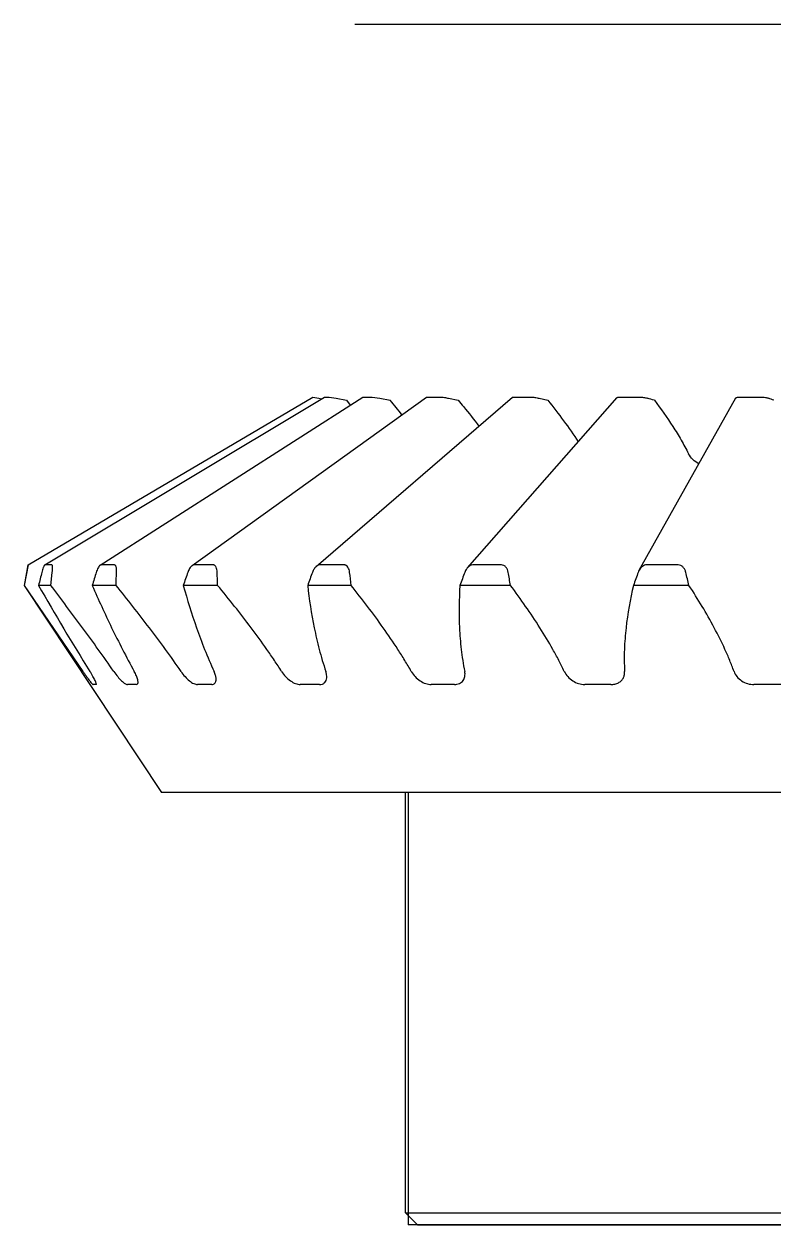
# Model space of a CAD drawing. Header units: inches. Extents: x -164 to 250, y -285 to 80.
# Drawn here: x -137.016 to -135.787, y -120.115 to -118.147 of the extents above; entities that cross this region are included whole.
import ezdxf

# ---------------------------------------------------------------- set-up
doc = ezdxf.new("R2010")
doc.units = ezdxf.units.IN
doc.header["$MEASUREMENT"] = 0
for name, color, linetype in [('LAY0001', 7, 'Continuous'), ('LAYER_CUT_FEAT', 7, 'Continuous'), ('LAYER_FEATURE', 7, 'Continuous'), ('trajectories', 3, 'Continuous')]:
    doc.layers.add(name, color=color, linetype=linetype)

msp = doc.modelspace()

# ---------------------------------------------------------------- linework, layer by layer
at = {"color": 7, "linetype": 'Continuous'}
for p, q in [((-137.00916, -119.03337), (-136.54274, -118.75848)), ((-136.98185, -119.03342), (-136.52391, -118.75849)), ((-136.89133, -119.03392), (-136.461, -118.75855)), ((-136.74079, -119.03464), (-136.35666, -118.75866)), ((-136.53715, -119.03592), (-136.21554, -118.75885)), ((-136.28932, -119.03815), (-136.0439, -118.7592)), ((-136.008, -119.04219), (-135.84943, -118.75981)), ((-136.48769, -118.76363), (-136.48154, -118.77169)), ((-137.00933, -119.03347), (-137.01614, -119.06706)), ((-137.01126, -119.04577), (-137.00909, -119.03348)), ((-137.00909, -119.03348), (-137.00933, -119.03347)), ((-136.98182, -119.03348), (-136.98211, -119.03357)), ((-136.97064, -119.03348), (-136.98182, -119.03348)), ((-136.89001, -119.03348), (-136.89133, -119.03392)), ((-136.86815, -119.03348), (-136.89001, -119.03348)), ((-136.70609, -119.03348), (-136.73769, -119.03348)), ((-136.49155, -119.03348), (-136.53151, -119.03348)), ((-136.23391, -119.03348), (-136.28047, -119.03348)), ((-135.94443, -119.03348), (-135.99556, -119.03348)), ((-137.01538, -119.06706), (-137.01126, -119.04577)), ((-136.97244, -119.06706), (-136.96983, -119.04577)), ((-137.01614, -119.06706), (-136.79086, -119.40683)), ((-137.01538, -119.06706), (-137.01614, -119.06706)), ((-136.91944, -119.20818), (-137.01538, -119.06706)), ((-136.97244, -119.06706), (-136.99232, -119.06706)), ((-136.86538, -119.06706), (-136.90427, -119.06706)), ((-136.69888, -119.06706), (-136.75507, -119.06706)), ((-136.48022, -119.06706), (-136.55126, -119.06706)), ((-136.21894, -119.06706), (-136.30173, -119.06706)), ((-135.92648, -119.06706), (-136.0174, -119.06706)), ((-136.89799, -119.22967), (-136.90289, -119.22967)), ((-136.89799, -119.22967), (-136.89776, -119.2296)), ((-136.83222, -119.22967), (-136.84671, -119.22967)), ((-136.83222, -119.22967), (-136.83049, -119.22911)), ((-136.70846, -119.22967), (-136.73191, -119.22967)), ((-136.53211, -119.22967), (-136.56349, -119.22967)), ((-136.31089, -119.22967), (-136.34883, -119.22967)), ((-136.05446, -119.22967), (-136.0973, -119.22967)), ((-135.77402, -119.22967), (-135.81989, -119.22967)), ((-134.21972, -119.40683), (-136.79086, -119.40683))]:
    msp.add_line(p, q, dxfattribs=at)
for centre, radius, start, end in [((-138.06043, -120.10279), 2.12076, 38.3306, 39.1573), ((-131.11132, -120.55851), 6.06717, 165.562015, 165.769528), ((-133.3556, -120.14338), 3.7083, 162.78332, 163.12737), ((-141.28515, -118.85034), 4.42508, 357.19275, 357.46871), ((-134.1036, -119.96788), 2.80032, 160.77446, 161.23514), ((-139.57528, -119.14685), 2.87751, 1.58892, 2.01305), ((-134.3563, -119.86018), 2.33386, 159.57658, 160.1333), ((-138.69855, -119.29617), 2.23014, 5.89656, 6.44672), ((-134.36842, -119.77685), 2.05949, 159.20757, 159.83981), ((-138.11659, -119.39783), 1.92626, 9.88771, 10.53116), ((-134.23755, -119.70228), 1.8898, 159.67192, 160.35876), ((-135.98604, -119.05449), 0.02517, 150.75513, 159.73052), ((-137.66867, -119.48121), 1.79074, 13.372, 14.0732), ((-133.78936, -117.25184), 3.68158, 209.54165, 212.09921)]:
    msp.add_arc(centre, radius, start, end, dxfattribs=at)
for points, knots in [([(-136.30444, -118.76363), (-136.30154, -118.76713), (-136.29002, -118.78116), (-136.27878, -118.79542), (-136.27055, -118.80625)], [0, 0, 0, 0, 0.2503588, 1, 1, 1, 1]), ([(-136.15799, -118.76363), (-136.14908, -118.7747), (-136.13177, -118.79702), (-136.11551, -118.82013), (-136.10783, -118.83187)], [0, 0, 0, 0, 0.5031485, 1, 1, 1, 1]), ([(-135.98301, -118.76363), (-135.97251, -118.77769), (-135.95743, -118.79911), (-135.93924, -118.82864), (-135.931, -118.84366), (-135.9272, -118.85126)], [0, 0, 0, 0, 0.5060631, 0.7549326, 1, 1, 1, 1]), ([(-135.91016, -118.86795), (-135.91383, -118.86609), (-135.92049, -118.86134), (-135.92543, -118.85478), (-135.9272, -118.85126)], [0, 0, 0, 0, 0.5109992, 1, 1, 1, 1]), ([(-136.98217, -119.03361), (-136.98238, -119.03376), (-136.98279, -119.03425), (-136.98334, -119.0352), (-136.98393, -119.03648), (-136.98478, -119.03863), (-136.98579, -119.04176), (-136.98652, -119.04438), (-136.98688, -119.04577)], [0, 0, 0, 0, 0.0588048, 0.1436237, 0.2515409, 0.378502, 0.6726256, 1, 1, 1, 1]), ([(-136.96983, -119.04577), (-136.96965, -119.04427), (-136.96943, -119.04208), (-136.96932, -119.03927), (-136.96932, -119.03745), (-136.96946, -119.03585), (-136.96966, -119.03456), (-136.97018, -119.03348), (-136.97064, -119.03348)], [0, 0, 0, 0, 0.3576231, 0.5198804, 0.6661957, 0.791291, 0.8900491, 1, 1, 1, 1]), ([(-136.89133, -119.03392), (-136.89204, -119.03438), (-136.89337, -119.03586), (-136.89499, -119.03862), (-136.89649, -119.04201), (-136.89734, -119.04448), (-136.89774, -119.04577)], [0, 0, 0, 0, 0.1859792, 0.4266244, 0.7030714, 1, 1, 1, 1]), ([(-136.86439, -119.04577), (-136.86432, -119.04427), (-136.86433, -119.04207), (-136.86462, -119.03926), (-136.86497, -119.03741), (-136.86549, -119.03583), (-136.86617, -119.03457), (-136.86705, -119.0337), (-136.8678, -119.03348), (-136.86815, -119.03348)], [0, 0, 0, 0, 0.3277172, 0.4777901, 0.6151154, 0.736271, 0.8389365, 0.9241191, 1, 1, 1, 1]), ([(-136.74079, -119.03464), (-136.74157, -119.0352), (-136.74305, -119.03666), (-136.74556, -119.04032), (-136.74696, -119.04353), (-136.74775, -119.04577)], [0, 0, 0, 0, 0.2177869, 0.4633409, 1, 1, 1, 1]), ([(-136.73769, -119.03348), (-136.73795, -119.03348), (-136.73906, -119.0336), (-136.74009, -119.03414), (-136.74079, -119.03464)], [0, 0, 0, 0, 0.2299336, 1, 1, 1, 1]), ([(-136.69955, -119.04577), (-136.6996, -119.04426), (-136.6999, -119.04138), (-136.70086, -119.03799), (-136.70211, -119.03578), (-136.70323, -119.03452), (-136.70458, -119.03367), (-136.70559, -119.03348), (-136.70609, -119.03348)], [0, 0, 0, 0, 0.2998555, 0.5703663, 0.6909778, 0.8007337, 0.9018085, 1, 1, 1, 1]), ([(-136.53151, -119.03348), (-136.53249, -119.03348), (-136.53458, -119.03401), (-136.53632, -119.0352), (-136.53715, -119.03592)], [0, 0, 0, 0, 0.4742859, 1, 1, 1, 1]), ([(-136.48252, -119.04577), (-136.48269, -119.04424), (-136.48328, -119.04131), (-136.48498, -119.03734), (-136.48734, -119.03477), (-136.48967, -119.03367), (-136.49093, -119.03348), (-136.49155, -119.03348)], [0, 0, 0, 0, 0.2779649, 0.5375229, 0.7742868, 0.8871757, 1, 1, 1, 1]), ([(-136.28047, -119.03348), (-136.28211, -119.03348), (-136.28553, -119.03454), (-136.28815, -119.03682), (-136.28932, -119.03815)], [0, 0, 0, 0, 0.4815083, 1, 1, 1, 1]), ([(-136.22278, -119.04577), (-136.22306, -119.04423), (-136.22392, -119.04124), (-136.22617, -119.03724), (-136.22955, -119.03426), (-136.23248, -119.03348), (-136.23391, -119.03348)], [0, 0, 0, 0, 0.2628823, 0.5162327, 0.7596516, 1, 1, 1, 1]), ([(-135.99556, -119.03348), (-135.99684, -119.03348), (-135.99946, -119.03399), (-136.00294, -119.03596), (-136.00583, -119.03878), (-136.00734, -119.04102), (-136.008, -119.04219)], [0, 0, 0, 0, 0.2430993, 0.4922717, 0.7453712, 1, 1, 1, 1]), ([(-135.93167, -119.04577), (-135.93206, -119.04421), (-135.93316, -119.04119), (-135.93584, -119.03719), (-135.93967, -119.03424), (-135.94285, -119.03348), (-135.94443, -119.03348)], [0, 0, 0, 0, 0.2533659, 0.5034053, 0.7510642, 1, 1, 1, 1]), ([(-136.53715, -119.03592), (-136.53859, -119.03716), (-136.54105, -119.04031), (-136.54274, -119.04387), (-136.54345, -119.04577)], [0, 0, 0, 0, 0.4851371, 1, 1, 1, 1]), ([(-136.28932, -119.03815), (-136.2898, -119.0387), (-136.29162, -119.04102), (-136.29299, -119.04369), (-136.29378, -119.04577)], [0, 0, 0, 0, 0.2477559, 1, 1, 1, 1]), ([(-136.86894, -119.20818), (-136.87733, -119.19605), (-136.89433, -119.17205), (-136.92871, -119.12492), (-136.95492, -119.09008), (-136.97244, -119.06706)], [0, 0, 0, 0, 0.2527979, 0.5040707, 1, 1, 1, 1]), ([(-136.90427, -119.06706), (-136.89424, -119.09044), (-136.87816, -119.12565), (-136.85476, -119.17248), (-136.84213, -119.19624), (-136.83551, -119.20818)], [0, 0, 0, 0, 0.4860584, 0.7391362, 1, 1, 1, 1]), ([(-136.75885, -119.20818), (-136.76711, -119.19598), (-136.78417, -119.1719), (-136.81941, -119.12464), (-136.84684, -119.08994), (-136.86538, -119.06706)], [0, 0, 0, 0, 0.2499146, 0.5004392, 1, 1, 1, 1]), ([(-136.75507, -119.06706), (-136.74869, -119.09045), (-136.73771, -119.12572), (-136.7202, -119.17254), (-136.71019, -119.19627), (-136.70475, -119.20818)], [0, 0, 0, 0, 0.4850245, 0.738145, 1, 1, 1, 1]), ([(-136.59396, -119.20818), (-136.59784, -119.20207), (-136.60581, -119.18995), (-136.62235, -119.16593), (-136.65267, -119.12439), (-136.68013, -119.08981), (-136.69888, -119.06706)], [0, 0, 0, 0, 0.123288, 0.2474119, 0.4972352, 1, 1, 1, 1]), ([(-136.55126, -119.06706), (-136.54881, -119.09035), (-136.54345, -119.12559), (-136.53402, -119.16634), (-136.52738, -119.19017), (-136.52361, -119.20217), (-136.52157, -119.20818)], [0, 0, 0, 0, 0.486301, 0.7389443, 0.8682581, 1, 1, 1, 1]), ([(-136.3815, -119.20818), (-136.38495, -119.20206), (-136.39214, -119.18992), (-136.40731, -119.16588), (-136.42751, -119.13622), (-136.45321, -119.1013), (-136.4711, -119.07842), (-136.48022, -119.06706)], [0, 0, 0, 0, 0.1221583, 0.2454956, 0.4947108, 0.7464488, 1, 1, 1, 1]), ([(-136.30173, -119.06706), (-136.30328, -119.09015), (-136.30379, -119.12528), (-136.30056, -119.16627), (-136.29734, -119.19014), (-136.29522, -119.20216), (-136.29398, -119.20818)], [0, 0, 0, 0, 0.4900712, 0.741758, 0.8698983, 1, 1, 1, 1]), ([(-136.13075, -119.20818), (-136.13362, -119.20206), (-136.1397, -119.18991), (-136.15281, -119.16585), (-136.17073, -119.13617), (-136.19402, -119.10124), (-136.21049, -119.0784), (-136.21894, -119.06706)], [0, 0, 0, 0, 0.1215854, 0.2444725, 0.4932569, 0.7453108, 1, 1, 1, 1]), ([(-136.0174, -119.06706), (-136.02281, -119.08993), (-136.02912, -119.12486), (-136.03232, -119.16615), (-136.03268, -119.19009), (-136.0323, -119.20214), (-136.03192, -119.20818)], [0, 0, 0, 0, 0.4954456, 0.7459541, 0.8724105, 1, 1, 1, 1]), ([(-135.85266, -119.20818), (-135.85481, -119.20207), (-135.85952, -119.18992), (-135.86999, -119.16586), (-135.88482, -119.13617), (-135.90469, -119.10122), (-135.91904, -119.07839), (-135.92648, -119.06706)], [0, 0, 0, 0, 0.1217666, 0.2446681, 0.4932782, 0.7451926, 1, 1, 1, 1]), ([(-136.91944, -119.20818), (-136.91845, -119.20963), (-136.91653, -119.21246), (-136.9137, -119.21652), (-136.91106, -119.22019), (-136.90869, -119.22338), (-136.90666, -119.22597), (-136.90519, -119.22771), (-136.90422, -119.22873), (-136.90368, -119.22923), (-136.90326, -119.22954), (-136.903, -119.22967), (-136.90289, -119.22967)], [0, 0, 0, 0, 0.1935344, 0.3769659, 0.5447827, 0.6919216, 0.8139499, 0.907254, 0.9422982, 0.969336, 0.9883861, 1, 1, 1, 1]), ([(-136.89776, -119.2296), (-136.89757, -119.22945), (-136.89755, -119.22892), (-136.89766, -119.22826), (-136.89797, -119.2271), (-136.89866, -119.2253), (-136.89985, -119.22271), (-136.90143, -119.2196), (-136.90415, -119.21465), (-136.90647, -119.21082), (-136.90813, -119.20818)], [0, 0, 0, 0, 0.0291151, 0.0542734, 0.0872661, 0.1766903, 0.2959117, 0.4419916, 0.611111, 1, 1, 1, 1]), ([(-136.86894, -119.20818), (-136.86693, -119.21108), (-136.86295, -119.2164), (-136.85765, -119.22235), (-136.85359, -119.22606), (-136.85101, -119.22802), (-136.84878, -119.22926), (-136.84733, -119.22967), (-136.84671, -119.22967)], [0, 0, 0, 0, 0.3360323, 0.6333874, 0.7572271, 0.8602781, 0.9409167, 1, 1, 1, 1]), ([(-136.83049, -119.22911), (-136.82973, -119.22848), (-136.82922, -119.22664), (-136.82934, -119.22412), (-136.82982, -119.22154), (-136.8307, -119.21859), (-136.83246, -119.21401), (-136.8342, -119.21054), (-136.83551, -119.20818)], [0, 0, 0, 0, 0.1312588, 0.2260818, 0.342893, 0.4809884, 0.6384483, 1, 1, 1, 1]), ([(-136.75885, -119.20818), (-136.75684, -119.21114), (-136.75256, -119.21661), (-136.74558, -119.2234), (-136.73951, -119.22755), (-136.73494, -119.22933), (-136.73286, -119.22967), (-136.73191, -119.22967)], [0, 0, 0, 0, 0.3030974, 0.5864047, 0.8233086, 0.9192998, 1, 1, 1, 1]), ([(-136.70384, -119.22805), (-136.7034, -119.22765), (-136.7026, -119.22666), (-136.70182, -119.22483), (-136.70141, -119.22267), (-136.70135, -119.21918), (-136.7023, -119.2142), (-136.7038, -119.21025), (-136.70475, -119.20818)], [0, 0, 0, 0, 0.08524, 0.1778323, 0.2816145, 0.398689, 0.6741277, 1, 1, 1, 1]), ([(-136.59396, -119.20818), (-136.59205, -119.21119), (-136.58767, -119.2168), (-136.57998, -119.22363), (-136.57187, -119.22827), (-136.56611, -119.22967), (-136.56349, -119.22967)], [0, 0, 0, 0, 0.2778964, 0.5504883, 0.7958723, 1, 1, 1, 1]), ([(-136.52324, -119.22618), (-136.52233, -119.22521), (-136.52083, -119.22278), (-136.51988, -119.21838), (-136.52011, -119.21337), (-136.52098, -119.20994), (-136.52157, -119.20818)], [0, 0, 0, 0, 0.2104099, 0.4423442, 0.7049853, 1, 1, 1, 1]), ([(-136.3815, -119.20818), (-136.37978, -119.21123), (-136.37549, -119.21696), (-136.36742, -119.2238), (-136.35838, -119.2284), (-136.35189, -119.22967), (-136.34883, -119.22967)], [0, 0, 0, 0, 0.2584691, 0.5222556, 0.7739161, 1, 1, 1, 1]), ([(-136.29653, -119.22309), (-136.29582, -119.22212), (-136.29462, -119.21994), (-136.29323, -119.21493), (-136.29343, -119.21084), (-136.29398, -119.20818)], [0, 0, 0, 0, 0.2328408, 0.4746664, 1, 1, 1, 1]), ([(-136.13075, -119.20818), (-136.12931, -119.21125), (-136.12533, -119.21708), (-136.11722, -119.22394), (-136.10764, -119.2285), (-136.10068, -119.22967), (-136.0973, -119.22967)], [0, 0, 0, 0, 0.2441081, 0.5005335, 0.7565893, 1, 1, 1, 1]), ([(-136.0338, -119.2182), (-136.03306, -119.21668), (-136.03199, -119.21338), (-136.0318, -119.20992), (-136.03192, -119.20818)], [0, 0, 0, 0, 0.4917319, 1, 1, 1, 1]), ([(-135.85266, -119.20818), (-135.85158, -119.21123), (-135.84812, -119.21715), (-135.84031, -119.22404), (-135.8306, -119.22857), (-135.82344, -119.22967), (-135.81989, -119.22967)], [0, 0, 0, 0, 0.2345369, 0.4845844, 0.7430675, 1, 1, 1, 1]), ([(-136.70846, -119.22967), (-136.70759, -119.22967), (-136.70591, -119.22944), (-136.70443, -119.22858), (-136.70384, -119.22805)], [0, 0, 0, 0, 0.5228992, 1, 1, 1, 1]), ([(-136.53211, -119.22967), (-136.53041, -119.22967), (-136.52711, -119.22918), (-136.52429, -119.22732), (-136.52324, -119.22618)], [0, 0, 0, 0, 0.5234007, 1, 1, 1, 1]), ([(-136.31089, -119.22967), (-136.30805, -119.22967), (-136.30378, -119.22891), (-136.2991, -119.22605), (-136.29728, -119.22414), (-136.29653, -119.22309)], [0, 0, 0, 0, 0.5221913, 0.7637527, 1, 1, 1, 1]), ([(-136.05446, -119.22967), (-136.05222, -119.22967), (-136.04785, -119.22919), (-136.04184, -119.22693), (-136.03694, -119.22324), (-136.03464, -119.21995), (-136.0338, -119.2182)], [0, 0, 0, 0, 0.2705982, 0.5248399, 0.7657396, 1, 1, 1, 1])]:
    msp.add_open_spline(points, degree=3, knots=knots, dxfattribs=at)
at = {"layer": 'LAY0001', "color": 6, "linetype": 'Continuous'}
msp.add_line((-136.38669, -119.40683), (-136.38669, -120.11549), dxfattribs=at)
at = {"layer": 'LAY0001', "color": 7, "linetype": 'Continuous'}
for p, q in [((-134.6239, -119.40683), (-136.38669, -119.40683)), ((-134.6239, -120.11549), (-136.38669, -120.11549))]:
    msp.add_line(p, q, dxfattribs=at)
at = {"layer": 'LAYER_CUT_FEAT', "color": 7, "linetype": 'Continuous'}
for p, q in [((-136.54274, -118.75848), (-136.5426, -118.75848)), ((-136.5426, -118.75848), (-136.53303, -118.76035)), ((-136.52391, -118.75849), (-136.52378, -118.75848)), ((-136.52378, -118.75848), (-136.51607, -118.75848)), ((-136.51607, -118.75848), (-136.50475, -118.76035)), ((-136.461, -118.75855), (-136.46046, -118.75848)), ((-136.46046, -118.75848), (-136.44538, -118.75848)), ((-136.44538, -118.75848), (-136.43279, -118.76035)), ((-136.35666, -118.75866), (-136.35539, -118.75848)), ((-136.35539, -118.75848), (-136.33359, -118.75848)), ((-136.21554, -118.75885), (-136.21317, -118.75848)), ((-136.21317, -118.75848), (-136.18561, -118.75848)), ((-136.04, -118.75848), (-136.00789, -118.75848)), ((-135.84347, -118.75848), (-135.8082, -118.75848)), ((-136.53303, -118.76035), (-136.5285, -118.76125)), ((-136.50475, -118.76035), (-136.48769, -118.76363)), ((-136.43279, -118.76035), (-136.41596, -118.76363)), ((-136.3203, -118.76035), (-136.30444, -118.76363)), ((-136.17219, -118.76035), (-136.15799, -118.76363))]:
    msp.add_line(p, q, dxfattribs=at)
for centre, radius, start, end in [((-137.02838, -122.53497), 3.91353, 74.5072, 74.68822), ((-136.35993, -120.33955), 1.67678, 70.02604, 70.35718)]:
    msp.add_arc(centre, radius, start, end, dxfattribs=at)
for points, knots in [([(-136.33359, -118.75848), (-136.33265, -118.75848), (-136.33055, -118.75866), (-136.32611, -118.75923), (-136.32263, -118.75987), (-136.3203, -118.76035)], [0, 0, 0, 0, 0.209382, 0.4700438, 1, 1, 1, 1]), ([(-136.18561, -118.75848), (-136.18453, -118.75848), (-136.18226, -118.75864), (-136.17777, -118.7592), (-136.17438, -118.75985), (-136.17219, -118.76035)], [0, 0, 0, 0, 0.2372442, 0.5036053, 1, 1, 1, 1]), ([(-136.0439, -118.7592), (-136.04379, -118.75907), (-136.04339, -118.75885), (-136.04209, -118.75852), (-136.0409, -118.75848), (-136.04, -118.75848)], [0, 0, 0, 0, 0.1270317, 0.3285849, 1, 1, 1, 1]), ([(-136.00789, -118.75848), (-136.00673, -118.75848), (-136.00437, -118.75862), (-136.00004, -118.75917), (-135.99688, -118.75982), (-135.99493, -118.76035)], [0, 0, 0, 0, 0.2655479, 0.5376273, 1, 1, 1, 1]), ([(-135.84943, -118.75981), (-135.84931, -118.7596), (-135.84877, -118.75919), (-135.84757, -118.75881), (-135.84574, -118.75853), (-135.8443, -118.75848), (-135.84347, -118.75848)], [0, 0, 0, 0, 0.1172675, 0.3092063, 0.6029438, 1, 1, 1, 1]), ([(-135.8082, -118.75848), (-135.80588, -118.75848), (-135.80185, -118.75887), (-135.79789, -118.75977), (-135.79627, -118.76035)], [0, 0, 0, 0, 0.5748845, 1, 1, 1, 1])]:
    msp.add_open_spline(points, degree=3, knots=knots, dxfattribs=at)
at = {"layer": 'LAYER_FEATURE', "color": 7, "linetype": 'Continuous'}
for p, q in [((-136.39112, -120.0958), (-136.39112, -119.40683)), ((-136.37144, -120.11549), (-136.39112, -120.0958)), ((-136.39112, -120.0958), (-134.61947, -120.0958)), ((-136.37144, -120.11549), (-134.63915, -120.11549))]:
    msp.add_line(p, q, dxfattribs=at)
at = {"layer": 'trajectories'}
msp.add_line((-136.47417, -118.14699), (-128.45009, -118.14699), dxfattribs=at)

doc.saveas('drawing.dxf')
